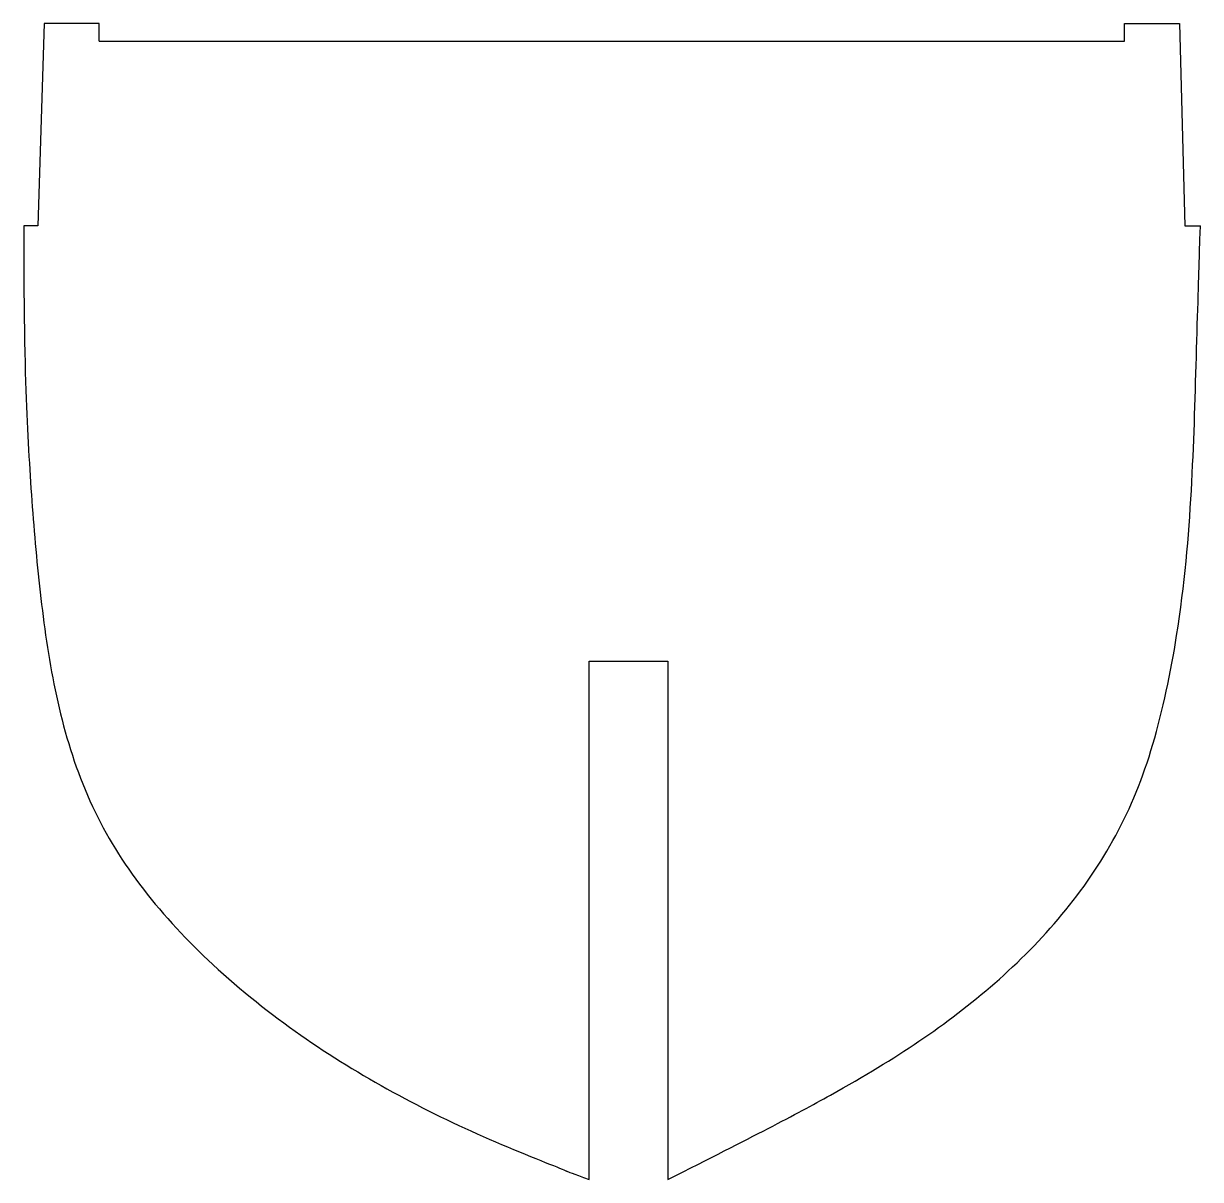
# Model space of a CAD drawing. Header units: millimetres. Extents: x -57 to 62, y -53 to 65.
import ezdxf

# ---------------------------------------------------------------- set-up
doc = ezdxf.new("R2010")
doc.units = ezdxf.units.MM

msp = doc.modelspace()

# ---------------------------------------------------------------- linework, layer by layer
at = {"color": 7, "linetype": 'Continuous'}
for p, q in [((-55.4, 64.82), (-56.03, 44.27)), ((-49.79, 64.82), (-55.4, 64.82)), ((-49.79, 63.01), (-49.79, 64.82)), ((54.41, 63.01), (54.41, 64.82)), ((54.41, 64.82), (60.01, 64.82)), ((60.01, 64.82), (60.54, 44.27)), ((-49.79, 63.01), (54.41, 63.01)), ((-56.03, 44.27), (-57.46, 44.27)), ((60.54, 44.27), (62.14, 44.27)), ((0, -52.68), (0, 0)), ((0, 0), (8, 0)), ((8, 0), (8, -52.68))]:
    msp.add_line(p, q, dxfattribs=at)
for points, knots in [([(-57.46, 44.27), (-57.48, 34.24), (-57.18, 24.34), (-56.55, 14.46), (-55.6, 4.47), (-53.96, -5.46), (-50.85, -14.86), (-45.65, -23.29), (-38.06, -31.37), (-29.39, -38.21), (-20.06, -43.94), (-10.21, -48.71), (0, -52.68), (-3.43, -51.41), (0, -52.68)], [0, 0, 0, 0, 0.080371, 0.159792, 0.239249, 0.319675, 0.400369, 0.479749, 0.559218, 0.648096, 0.736623, 0.824425, 0.912162, 1, 1, 1, 1]), ([(8, -52.68), (16.68, -48.33), (25.3, -43.81), (33.62, -38.77), (41.4, -32.88), (48.31, -25.92), (53.83, -17.89), (57.51, -8.9), (60.24, 4.22), (61.36, 17.54), (61.71, 30.93), (62.14, 44.27), (61.98, 39.82), (62.14, 44.27)], [0, 0, 0, 0, 0.079788, 0.159777, 0.239677, 0.319809, 0.400455, 0.480521, 0.560344, 0.67044, 0.7803, 0.890338, 1, 1, 1, 1])]:
    msp.add_open_spline(points, degree=3, knots=knots, dxfattribs=at)

doc.saveas('drawing.dxf')
